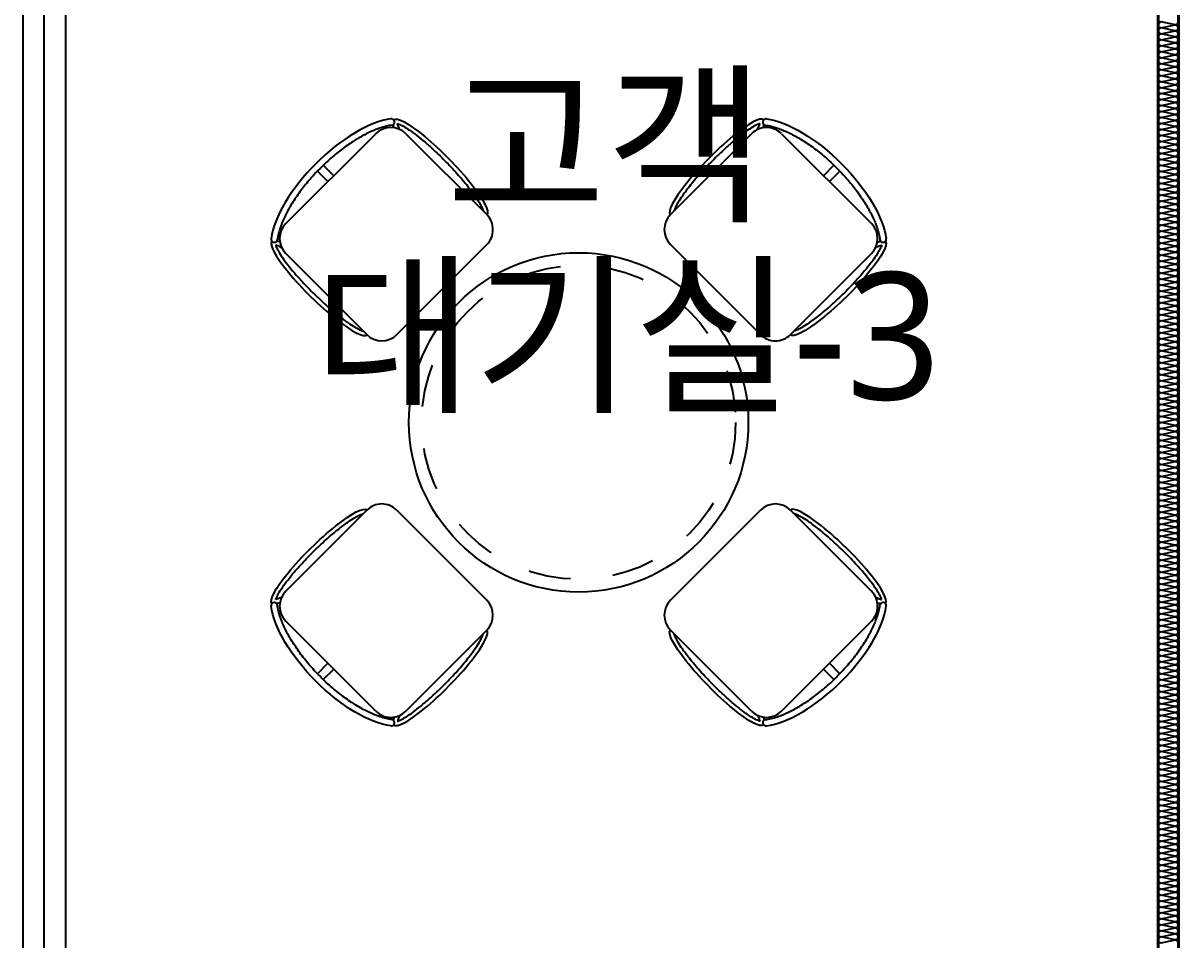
# Model space of a CAD drawing. Header units: millimetres. Extents: x 9 to 147, y 4 to 115.
# Drawn here: x 105.1 to 107.825, y 58.35 to 60.511 of the extents above; entities that cross this region are included whole.
import ezdxf
from ezdxf.enums import TextEntityAlignment as Align

# ---------------------------------------------------------------- set-up
doc = ezdxf.new("R2010")
doc.units = ezdxf.units.MM
doc.header["$LTSCALE"] = 200
doc.linetypes.add('XR-PLAN$0$HIDDEN', pattern=[0.375, 0.25, -0.125])
for name, color, linetype in [('XR-PLAN$0$A-wall-유리파티션', 252, 'Continuous'), ('XR-PLAN$0$ELE-4', 252, 'Continuous'), ('XR-PLAN$0$FUR', 252, 'XR-PLAN$0$HIDDEN'), ('XR-PLAN$0$HAT-INS', 252, 'Continuous'), ('XR-PLAN$0$I-FUR-B', 252, 'Continuous'), ('XR-PLAN$0$WALL-GLASS', 252, 'Continuous')]:
    doc.layers.add(name, color=color, linetype=linetype)
doc.layers.add('XR-PLAN$0$TXT-1', color=137, linetype='Continuous', plot=False)
doc.styles.add('XR-PLAN$0$스타일1', font='MALGUN_0.TTF')

# ---------------------------------------------------------------- blocks, each defined once
blk = doc.blocks.new('*U141')
at = {"layer": 'XR-PLAN$0$HAT-INS'}
for points in [[(-11103.9, 0, -0.414214), (-11118.9, 15), (-11103.9, 85, 1), (-11133.9, 85), (-11118.9, 15, -0.414214), (-11133.9, 0, 0.414214)], [(-11073.9, 0, -0.414214), (-11088.9, 15), (-11073.9, 85, 1), (-11103.9, 85), (-11088.9, 15, -0.414214), (-11103.9, 0, 0.414214)], [(-11043.9, 0, -0.414214), (-11058.9, 15), (-11043.9, 85, 1), (-11073.9, 85), (-11058.9, 15, -0.414214), (-11073.9, 0, 0.414214)], [(-11013.9, 0, -0.414214), (-11028.9, 15), (-11013.9, 85, 1), (-11043.9, 85), (-11028.9, 15, -0.414214), (-11043.9, 0, 0.414214)], [(-10983.9, 0, -0.414214), (-10998.9, 15), (-10983.9, 85, 1), (-11013.9, 85), (-10998.9, 15, -0.414214), (-11013.9, 0, 0.414214)], [(-10953.9, 0, -0.414214), (-10968.9, 15), (-10953.9, 85, 1), (-10983.9, 85), (-10968.9, 15, -0.414214), (-10983.9, 0, 0.414214)], [(-10923.9, 0, -0.414214), (-10938.9, 15), (-10923.9, 85, 1), (-10953.9, 85), (-10938.9, 15, -0.414214), (-10953.9, 0, 0.414214)], [(-10893.9, 0, -0.414214), (-10908.9, 15), (-10893.9, 85, 1), (-10923.9, 85), (-10908.9, 15, -0.414214), (-10923.9, 0, 0.414214)], [(-10863.9, 0, -0.414214), (-10878.9, 15), (-10863.9, 85, 1), (-10893.9, 85), (-10878.9, 15, -0.414214), (-10893.9, 0, 0.414214)], [(-10833.9, 0, -0.414214), (-10848.9, 15), (-10833.9, 85, 1), (-10863.9, 85), (-10848.9, 15, -0.414214), (-10863.9, 0, 0.414214)], [(-10803.9, 0, -0.414214), (-10818.9, 15), (-10803.9, 85, 1), (-10833.9, 85), (-10818.9, 15, -0.414214), (-10833.9, 0, 0.414214)], [(-10773.9, 0, -0.414214), (-10788.9, 15), (-10773.9, 85, 1), (-10803.9, 85), (-10788.9, 15, -0.414214), (-10803.9, 0, 0.414214)], [(-10743.9, 0, -0.414214), (-10758.9, 15), (-10743.9, 85, 1), (-10773.9, 85), (-10758.9, 15, -0.414214), (-10773.9, 0, 0.414214)], [(-10713.9, 0, -0.414214), (-10728.9, 15), (-10713.9, 85, 1), (-10743.9, 85), (-10728.9, 15, -0.414214), (-10743.9, 0, 0.414214)], [(-10683.9, 0, -0.414214), (-10698.9, 15), (-10683.9, 85, 1), (-10713.9, 85), (-10698.9, 15, -0.414214), (-10713.9, 0, 0.414214)], [(-10653.9, 0, -0.414214), (-10668.9, 15), (-10653.9, 85, 1), (-10683.9, 85), (-10668.9, 15, -0.414214), (-10683.9, 0, 0.414214)], [(-10623.9, 0, -0.414214), (-10638.9, 15), (-10623.9, 85, 1), (-10653.9, 85), (-10638.9, 15, -0.414214), (-10653.9, 0, 0.414214)], [(-10593.9, 0, -0.414214), (-10608.9, 15), (-10593.9, 85, 1), (-10623.9, 85), (-10608.9, 15, -0.414214), (-10623.9, 0, 0.414214)], [(-10563.9, 0, -0.414214), (-10578.9, 15), (-10563.9, 85, 1), (-10593.9, 85), (-10578.9, 15, -0.414214), (-10593.9, 0, 0.414214)], [(-10533.9, 0, -0.414214), (-10548.9, 15), (-10533.9, 85, 1), (-10563.9, 85), (-10548.9, 15, -0.414214), (-10563.9, 0, 0.414214)], [(-10503.9, 0, -0.414214), (-10518.9, 15), (-10503.9, 85, 1), (-10533.9, 85), (-10518.9, 15, -0.414214), (-10533.9, 0, 0.414214)], [(-10473.9, 0, -0.414214), (-10488.9, 15), (-10473.9, 85, 1), (-10503.9, 85), (-10488.9, 15, -0.414214), (-10503.9, 0, 0.414214)], [(-10443.9, 0, -0.414214), (-10458.9, 15), (-10443.9, 85, 1), (-10473.9, 85), (-10458.9, 15, -0.414214), (-10473.9, 0, 0.414214)], [(-10413.9, 0, -0.414214), (-10428.9, 15), (-10413.9, 85, 1), (-10443.9, 85), (-10428.9, 15, -0.414214), (-10443.9, 0, 0.414214)], [(-10383.9, 0, -0.414214), (-10398.9, 15), (-10383.9, 85, 1), (-10413.9, 85), (-10398.9, 15, -0.414214), (-10413.9, 0, 0.414214)], [(-10353.9, 0, -0.414214), (-10368.9, 15), (-10353.9, 85, 1), (-10383.9, 85), (-10368.9, 15, -0.414214), (-10383.9, 0, 0.414214)], [(-10323.9, 0, -0.414214), (-10338.9, 15), (-10323.9, 85, 1), (-10353.9, 85), (-10338.9, 15, -0.414214), (-10353.9, 0, 0.414214)], [(-10293.9, 0, -0.414214), (-10308.9, 15), (-10293.9, 85, 1), (-10323.9, 85), (-10308.9, 15, -0.414214), (-10323.9, 0, 0.414214)], [(-10263.9, 0, -0.414214), (-10278.9, 15), (-10263.9, 85, 1), (-10293.9, 85), (-10278.9, 15, -0.414214), (-10293.9, 0, 0.414214)], [(-10233.9, 0, -0.414214), (-10248.9, 15), (-10233.9, 85, 1), (-10263.9, 85), (-10248.9, 15, -0.414214), (-10263.9, 0, 0.414214)], [(-10203.9, 0, -0.414214), (-10218.9, 15), (-10203.9, 85, 1), (-10233.9, 85), (-10218.9, 15, -0.414214), (-10233.9, 0, 0.414214)], [(-10173.9, 0, -0.414214), (-10188.9, 15), (-10173.9, 85, 1), (-10203.9, 85), (-10188.9, 15, -0.414214), (-10203.9, 0, 0.414214)], [(-10143.9, 0, -0.414214), (-10158.9, 15), (-10143.9, 85, 1), (-10173.9, 85), (-10158.9, 15, -0.414214), (-10173.9, 0, 0.414214)], [(-10113.9, 0, -0.414214), (-10128.9, 15), (-10113.9, 85, 1), (-10143.9, 85), (-10128.9, 15, -0.414214), (-10143.9, 0, 0.414214)], [(-10083.9, 0, -0.414214), (-10098.9, 15), (-10083.9, 85, 1), (-10113.9, 85), (-10098.9, 15, -0.414214), (-10113.9, 0, 0.414214)], [(-10053.9, 0, -0.414214), (-10068.9, 15), (-10053.9, 85, 1), (-10083.9, 85), (-10068.9, 15, -0.414214), (-10083.9, 0, 0.414214)], [(-10023.9, 0, -0.414214), (-10038.9, 15), (-10023.9, 85, 1), (-10053.9, 85), (-10038.9, 15, -0.414214), (-10053.9, 0, 0.414214)], [(-9993.9, 0, -0.414214), (-10008.9, 15), (-9993.9, 85, 1), (-10023.9, 85), (-10008.9, 15, -0.414214), (-10023.9, 0, 0.414214)], [(-9963.9, 0, -0.414214), (-9978.9, 15), (-9963.9, 85, 1), (-9993.9, 85), (-9978.9, 15, -0.414214), (-9993.9, 0, 0.414214)], [(-9933.9, 0, -0.414214), (-9948.9, 15), (-9933.9, 85, 1), (-9963.9, 85), (-9948.9, 15, -0.414214), (-9963.9, 0, 0.414214)], [(-9903.9, 0, -0.414214), (-9918.9, 15), (-9903.9, 85, 1), (-9933.9, 85), (-9918.9, 15, -0.414214), (-9933.9, 0, 0.414214)], [(-9873.9, 0, -0.414214), (-9888.9, 15), (-9873.9, 85, 1), (-9903.9, 85), (-9888.9, 15, -0.414214), (-9903.9, 0, 0.414214)], [(-9843.9, 0, -0.414214), (-9858.9, 15), (-9843.9, 85, 1), (-9873.9, 85), (-9858.9, 15, -0.414214), (-9873.9, 0, 0.414214)], [(-9813.9, 0, -0.414214), (-9828.9, 15), (-9813.9, 85, 1), (-9843.9, 85), (-9828.9, 15, -0.414214), (-9843.9, 0, 0.414214)], [(-9783.9, 0, -0.414214), (-9798.9, 15), (-9783.9, 85, 1), (-9813.9, 85), (-9798.9, 15, -0.414214), (-9813.9, 0, 0.414214)], [(-9753.9, 0, -0.414214), (-9768.9, 15), (-9753.9, 85, 1), (-9783.9, 85), (-9768.9, 15, -0.414214), (-9783.9, 0, 0.414214)], [(-9723.9, 0, -0.414214), (-9738.9, 15), (-9723.9, 85, 1), (-9753.9, 85), (-9738.9, 15, -0.414214), (-9753.9, 0, 0.414214)], [(-9693.9, 0, -0.414214), (-9708.9, 15), (-9693.9, 85, 1), (-9723.9, 85), (-9708.9, 15, -0.414214), (-9723.9, 0, 0.414214)], [(-9663.9, 0, -0.414214), (-9678.9, 15), (-9663.9, 85, 1), (-9693.9, 85), (-9678.9, 15, -0.414214), (-9693.9, 0, 0.414214)], [(-9633.9, 0, -0.414214), (-9648.9, 15), (-9633.9, 85, 1), (-9663.9, 85), (-9648.9, 15, -0.414214), (-9663.9, 0, 0.414214)], [(-9603.9, 0, -0.414214), (-9618.9, 15), (-9603.9, 85, 1), (-9633.9, 85), (-9618.9, 15, -0.414214), (-9633.9, 0, 0.414214)], [(-9573.9, 0, -0.414214), (-9588.9, 15), (-9573.9, 85, 1), (-9603.9, 85), (-9588.9, 15, -0.414214), (-9603.9, 0, 0.414214)], [(-9543.9, 0, -0.414214), (-9558.9, 15), (-9543.9, 85, 1), (-9573.9, 85), (-9558.9, 15, -0.414214), (-9573.9, 0, 0.414214)], [(-9513.9, 0, -0.414214), (-9528.9, 15), (-9513.9, 85, 1), (-9543.9, 85), (-9528.9, 15, -0.414214), (-9543.9, 0, 0.414214)], [(-9483.9, 0, -0.414214), (-9498.9, 15), (-9483.9, 85, 1), (-9513.9, 85), (-9498.9, 15, -0.414214), (-9513.9, 0, 0.414214)], [(-9453.9, 0, -0.414214), (-9468.9, 15), (-9453.9, 85, 1), (-9483.9, 85), (-9468.9, 15, -0.414214), (-9483.9, 0, 0.414214)], [(-9423.9, 0, -0.414214), (-9438.9, 15), (-9423.9, 85, 1), (-9453.9, 85), (-9438.9, 15, -0.414214), (-9453.9, 0, 0.414214)], [(-9393.9, 0, -0.414214), (-9408.9, 15), (-9393.9, 85, 1), (-9423.9, 85), (-9408.9, 15, -0.414214), (-9423.9, 0, 0.414214)], [(-9363.9, 0, -0.414214), (-9378.9, 15), (-9363.9, 85, 1), (-9393.9, 85), (-9378.9, 15, -0.414214), (-9393.9, 0, 0.414214)], [(-9333.9, 0, -0.414214), (-9348.9, 15), (-9333.9, 85, 1), (-9363.9, 85), (-9348.9, 15, -0.414214), (-9363.9, 0, 0.414214)], [(-9303.9, 0, -0.414214), (-9318.9, 15), (-9303.9, 85, 1), (-9333.9, 85), (-9318.9, 15, -0.414214), (-9333.9, 0, 0.414214)], [(-9273.9, 0, -0.414214), (-9288.9, 15), (-9273.9, 85, 1), (-9303.9, 85), (-9288.9, 15, -0.414214), (-9303.9, 0, 0.414214)], [(-9243.9, 0, -0.414214), (-9258.9, 15), (-9243.9, 85, 1), (-9273.9, 85), (-9258.9, 15, -0.414214), (-9273.9, 0, 0.414214)], [(-9213.9, 0, -0.414214), (-9228.9, 15), (-9213.9, 85, 1), (-9243.9, 85), (-9228.9, 15, -0.414214), (-9243.9, 0, 0.414214)], [(-9183.9, 0, -0.414214), (-9198.9, 15), (-9183.9, 85, 1), (-9213.9, 85), (-9198.9, 15, -0.414214), (-9213.9, 0, 0.414214)], [(-9153.9, 0, -0.414214), (-9168.9, 15), (-9153.9, 85, 1), (-9183.9, 85), (-9168.9, 15, -0.414214), (-9183.9, 0, 0.414214)], [(-9123.9, 0, -0.414214), (-9138.9, 15), (-9123.9, 85, 1), (-9153.9, 85), (-9138.9, 15, -0.414214), (-9153.9, 0, 0.414214)], [(-9093.9, 0, -0.414214), (-9108.9, 15), (-9093.9, 85, 1), (-9123.9, 85), (-9108.9, 15, -0.414214), (-9123.9, 0, 0.414214)], [(-9063.9, 0, -0.414214), (-9078.9, 15), (-9063.9, 85, 1), (-9093.9, 85), (-9078.9, 15, -0.414214), (-9093.9, 0, 0.414214)], [(-9033.9, 0, -0.414214), (-9048.9, 15), (-9033.9, 85, 1), (-9063.9, 85), (-9048.9, 15, -0.414214), (-9063.9, 0, 0.414214)], [(-9003.9, 0, -0.414214), (-9018.9, 15), (-9003.9, 85, 1), (-9033.9, 85), (-9018.9, 15, -0.414214), (-9033.9, 0, 0.414214)], [(-8973.9, 0, -0.414214), (-8988.9, 15), (-8973.9, 85, 1), (-9003.9, 85), (-8988.9, 15, -0.414214), (-9003.9, 0, 0.414214)], [(-8943.9, 0, -0.414214), (-8958.9, 15), (-8943.9, 85, 1), (-8973.9, 85), (-8958.9, 15, -0.414214), (-8973.9, 0, 0.414214)], [(-8913.9, 0, -0.414214), (-8928.9, 15), (-8913.9, 85, 1), (-8943.9, 85), (-8928.9, 15, -0.414214), (-8943.9, 0, 0.414214)], [(-8883.9, 0, -0.414214), (-8898.9, 15), (-8883.9, 85, 1), (-8913.9, 85), (-8898.9, 15, -0.414214), (-8913.9, 0, 0.414214)], [(-8853.9, 0, -0.414214), (-8868.9, 15), (-8853.9, 85, 1), (-8883.9, 85), (-8868.9, 15, -0.414214), (-8883.9, 0, 0.414214)], [(-8823.9, 0, -0.414214), (-8838.9, 15), (-8823.9, 85, 1), (-8853.9, 85), (-8838.9, 15, -0.414214), (-8853.9, 0, 0.414214)], [(-8793.9, 0, -0.414214), (-8808.9, 15), (-8793.9, 85, 1), (-8823.9, 85), (-8808.9, 15, -0.414214), (-8823.9, 0, 0.414214)], [(-8763.9, 0, -0.414214), (-8778.9, 15), (-8763.9, 85, 1), (-8793.9, 85), (-8778.9, 15, -0.414214), (-8793.9, 0, 0.414214)], [(-8733.9, 0, -0.414214), (-8748.9, 15), (-8733.9, 85, 1), (-8763.9, 85), (-8748.9, 15, -0.414214), (-8763.9, 0, 0.414214)], [(-8703.9, 0, -0.414214), (-8718.9, 15), (-8703.9, 85, 1), (-8733.9, 85), (-8718.9, 15, -0.414214), (-8733.9, 0, 0.414214)], [(-8673.9, 0, -0.414214), (-8688.9, 15), (-8673.9, 85, 1), (-8703.9, 85), (-8688.9, 15, -0.414214), (-8703.9, 0, 0.414214)], [(-8643.9, 0, -0.414214), (-8658.9, 15), (-8643.9, 85, 1), (-8673.9, 85), (-8658.9, 15, -0.414214), (-8673.9, 0, 0.414214)], [(-8613.9, 0, -0.414214), (-8628.9, 15), (-8613.9, 85, 1), (-8643.9, 85), (-8628.9, 15, -0.414214), (-8643.9, 0, 0.414214)], [(-8583.9, 0, -0.414214), (-8598.9, 15), (-8583.9, 85, 1), (-8613.9, 85), (-8598.9, 15, -0.414214), (-8613.9, 0, 0.414214)], [(-8553.9, 0, -0.414214), (-8568.9, 15), (-8553.9, 85, 1), (-8583.9, 85), (-8568.9, 15, -0.414214), (-8583.9, 0, 0.414214)], [(-8523.9, 0, -0.414214), (-8538.9, 15), (-8523.9, 85, 1), (-8553.9, 85), (-8538.9, 15, -0.414214), (-8553.9, 0, 0.414214)], [(-8493.9, 0, -0.414214), (-8508.9, 15), (-8493.9, 85, 1), (-8523.9, 85), (-8508.9, 15, -0.414214), (-8523.9, 0, 0.414214)], [(-8463.9, 0, -0.414214), (-8478.9, 15), (-8463.9, 85, 1), (-8493.9, 85), (-8478.9, 15, -0.414214), (-8493.9, 0, 0.414214)], [(-8433.9, 0, -0.414214), (-8448.9, 15), (-8433.9, 85, 1), (-8463.9, 85), (-8448.9, 15, -0.414214), (-8463.9, 0, 0.414214)], [(-8403.9, 0, -0.414214), (-8418.9, 15), (-8403.9, 85, 1), (-8433.9, 85), (-8418.9, 15, -0.414214), (-8433.9, 0, 0.414214)], [(-8373.9, 0, -0.414214), (-8388.9, 15), (-8373.9, 85, 1), (-8403.9, 85), (-8388.9, 15, -0.414214), (-8403.9, 0, 0.414214)], [(-8343.9, 0, -0.414214), (-8358.9, 15), (-8343.9, 85, 1), (-8373.9, 85), (-8358.9, 15, -0.414214), (-8373.9, 0, 0.414214)], [(-8313.9, 0, -0.414214), (-8328.9, 15), (-8313.9, 85, 1), (-8343.9, 85), (-8328.9, 15, -0.414214), (-8343.9, 0, 0.414214)], [(-8283.9, 0, -0.414214), (-8298.9, 15), (-8283.9, 85, 1), (-8313.9, 85), (-8298.9, 15, -0.414214), (-8313.9, 0, 0.414214)], [(-8253.9, 0, -0.414214), (-8268.9, 15), (-8253.9, 85, 1), (-8283.9, 85), (-8268.9, 15, -0.414214), (-8283.9, 0, 0.414214)], [(-8223.9, 0, -0.414214), (-8238.9, 15), (-8223.9, 85, 1), (-8253.9, 85), (-8238.9, 15, -0.414214), (-8253.9, 0, 0.414214)], [(-8193.9, 0, -0.414214), (-8208.9, 15), (-8193.9, 85, 1), (-8223.9, 85), (-8208.9, 15, -0.414214), (-8223.9, 0, 0.414214)], [(-8163.9, 0, -0.414214), (-8178.9, 15), (-8163.9, 85, 1), (-8193.9, 85), (-8178.9, 15, -0.414214), (-8193.9, 0, 0.414214)], [(-8133.9, 0, -0.414214), (-8148.9, 15), (-8133.9, 85, 1), (-8163.9, 85), (-8148.9, 15, -0.414214), (-8163.9, 0, 0.414214)], [(-8103.9, 0, -0.414214), (-8118.9, 15), (-8103.9, 85, 1), (-8133.9, 85), (-8118.9, 15, -0.414214), (-8133.9, 0, 0.414214)], [(-8073.9, 0, -0.414214), (-8088.9, 15), (-8073.9, 85, 1), (-8103.9, 85), (-8088.9, 15, -0.414214), (-8103.9, 0, 0.414214)], [(-8043.9, 0, -0.414214), (-8058.9, 15), (-8043.9, 85, 1), (-8073.9, 85), (-8058.9, 15, -0.414214), (-8073.9, 0, 0.414214)], [(-8013.9, 0, -0.414214), (-8028.9, 15), (-8013.9, 85, 1), (-8043.9, 85), (-8028.9, 15, -0.414214), (-8043.9, 0, 0.414214)], [(-7983.9, 0, -0.414214), (-7998.9, 15), (-7983.9, 85, 1), (-8013.9, 85), (-7998.9, 15, -0.414214), (-8013.9, 0, 0.414214)], [(-7953.9, 0, -0.414214), (-7968.9, 15), (-7953.9, 85, 1), (-7983.9, 85), (-7968.9, 15, -0.414214), (-7983.9, 0, 0.414214)], [(-7923.9, 0, -0.414214), (-7938.9, 15), (-7923.9, 85, 1), (-7953.9, 85), (-7938.9, 15, -0.414214), (-7953.9, 0, 0.414214)], [(-7893.9, 0, -0.414214), (-7908.9, 15), (-7893.9, 85, 1), (-7923.9, 85), (-7908.9, 15, -0.414214), (-7923.9, 0, 0.414214)], [(-7863.9, 0, -0.414214), (-7878.9, 15), (-7863.9, 85, 1), (-7893.9, 85), (-7878.9, 15, -0.414214), (-7893.9, 0, 0.414214)], [(-7833.9, 0, -0.414214), (-7848.9, 15), (-7833.9, 85, 1), (-7863.9, 85), (-7848.9, 15, -0.414214), (-7863.9, 0, 0.414214)], [(-7803.9, 0, -0.414214), (-7818.9, 15), (-7803.9, 85, 1), (-7833.9, 85), (-7818.9, 15, -0.414214), (-7833.9, 0, 0.414214)], [(-7773.9, 0, -0.414214), (-7788.9, 15), (-7773.9, 85, 1), (-7803.9, 85), (-7788.9, 15, -0.414214), (-7803.9, 0, 0.414214)], [(-7743.9, 0, -0.414214), (-7758.9, 15), (-7743.9, 85, 1), (-7773.9, 85), (-7758.9, 15, -0.414214), (-7773.9, 0, 0.414214)], [(-7713.9, 0, -0.414214), (-7728.9, 15), (-7713.9, 85, 1), (-7743.9, 85), (-7728.9, 15, -0.414214), (-7743.9, 0, 0.414214)], [(-7683.9, 0, -0.414214), (-7698.9, 15), (-7683.9, 85, 1), (-7713.9, 85), (-7698.9, 15, -0.414214), (-7713.9, 0, 0.414214)], [(-7653.9, 0, -0.414214), (-7668.9, 15), (-7653.9, 85, 1), (-7683.9, 85), (-7668.9, 15, -0.414214), (-7683.9, 0, 0.414214)], [(-7623.9, 0, -0.414214), (-7638.9, 15), (-7623.9, 85, 1), (-7653.9, 85), (-7638.9, 15, -0.414214), (-7653.9, 0, 0.414214)], [(-7593.9, 0, -0.414214), (-7608.9, 15), (-7593.9, 85, 1), (-7623.9, 85), (-7608.9, 15, -0.414214), (-7623.9, 0, 0.414214)], [(-7563.9, 0, -0.414214), (-7578.9, 15), (-7563.9, 85, 1), (-7593.9, 85), (-7578.9, 15, -0.414214), (-7593.9, 0, 0.414214)], [(-7533.9, 0, -0.414214), (-7548.9, 15), (-7533.9, 85, 1), (-7563.9, 85), (-7548.9, 15, -0.414214), (-7563.9, 0, 0.414214)], [(-7503.9, 0, -0.414214), (-7518.9, 15), (-7503.9, 85, 1), (-7533.9, 85), (-7518.9, 15, -0.414214), (-7533.9, 0, 0.414214)], [(-7473.9, 0, -0.414214), (-7488.9, 15), (-7473.9, 85, 1), (-7503.9, 85), (-7488.9, 15, -0.414214), (-7503.9, 0, 0.414214)], [(-7443.9, 0, -0.414214), (-7458.9, 15), (-7443.9, 85, 1), (-7473.9, 85), (-7458.9, 15, -0.414214), (-7473.9, 0, 0.414214)], [(-7413.9, 0, -0.414214), (-7428.9, 15), (-7413.9, 85, 1), (-7443.9, 85), (-7428.9, 15, -0.414214), (-7443.9, 0, 0.414214)], [(-7383.9, 0, -0.414214), (-7398.9, 15), (-7383.9, 85, 1), (-7413.9, 85), (-7398.9, 15, -0.414214), (-7413.9, 0, 0.414214)], [(-7353.9, 0, -0.414214), (-7368.9, 15), (-7353.9, 85, 1), (-7383.9, 85), (-7368.9, 15, -0.414214), (-7383.9, 0, 0.414214)], [(-7323.9, 0, -0.414214), (-7338.9, 15), (-7323.9, 85, 1), (-7353.9, 85), (-7338.9, 15, -0.414214), (-7353.9, 0, 0.414214)], [(-7293.9, 0, -0.414214), (-7308.9, 15), (-7293.9, 85, 1), (-7323.9, 85), (-7308.9, 15, -0.414214), (-7323.9, 0, 0.414214)], [(-7263.9, 0, -0.414214), (-7278.9, 15), (-7263.9, 85, 1), (-7293.9, 85), (-7278.9, 15, -0.414214), (-7293.9, 0, 0.414214)], [(-7233.9, 0, -0.414214), (-7248.9, 15), (-7233.9, 85, 1), (-7263.9, 85), (-7248.9, 15, -0.414214), (-7263.9, 0, 0.414214)], [(-7203.9, 0, -0.414214), (-7218.9, 15), (-7203.9, 85, 1), (-7233.9, 85), (-7218.9, 15, -0.414214), (-7233.9, 0, 0.414214)], [(-7173.9, 0, -0.414214), (-7188.9, 15), (-7173.9, 85, 1), (-7203.9, 85), (-7188.9, 15, -0.414214), (-7203.9, 0, 0.414214)], [(-7143.9, 0, -0.414214), (-7158.9, 15), (-7143.9, 85, 1), (-7173.9, 85), (-7158.9, 15, -0.414214), (-7173.9, 0, 0.414214)], [(-7113.9, 0, -0.414214), (-7128.9, 15), (-7113.9, 85, 1), (-7143.9, 85), (-7128.9, 15, -0.414214), (-7143.9, 0, 0.414214)], [(-7083.9, 0, -0.414214), (-7098.9, 15), (-7083.9, 85, 1), (-7113.9, 85), (-7098.9, 15, -0.414214), (-7113.9, 0, 0.414214)], [(-7053.9, 0, -0.414214), (-7068.9, 15), (-7053.9, 85, 1), (-7083.9, 85), (-7068.9, 15, -0.414214), (-7083.9, 0, 0.414214)], [(-7023.9, 0, -0.414214), (-7038.9, 15), (-7023.9, 85, 1), (-7053.9, 85), (-7038.9, 15, -0.414214), (-7053.9, 0, 0.414214)], [(-6993.9, 0, -0.414214), (-7008.9, 15), (-6993.9, 85, 1), (-7023.9, 85), (-7008.9, 15, -0.414214), (-7023.9, 0, 0.414214)], [(-6963.9, 0, -0.414214), (-6978.9, 15), (-6963.9, 85, 1), (-6993.9, 85), (-6978.9, 15, -0.414214), (-6993.9, 0, 0.414214)], [(-6933.9, 0, -0.414214), (-6948.9, 15), (-6933.9, 85, 1), (-6963.9, 85), (-6948.9, 15, -0.414214), (-6963.9, 0, 0.414214)], [(-6903.9, 0, -0.414214), (-6918.9, 15), (-6903.9, 85, 1), (-6933.9, 85), (-6918.9, 15, -0.414214), (-6933.9, 0, 0.414214)], [(-6873.9, 0, -0.414214), (-6888.9, 15), (-6873.9, 85, 1), (-6903.9, 85), (-6888.9, 15, -0.414214), (-6903.9, 0, 0.414214)], [(-6843.9, 0, -0.414214), (-6858.9, 15), (-6843.9, 85, 1), (-6873.9, 85), (-6858.9, 15, -0.414214), (-6873.9, 0, 0.414214)], [(-6813.9, 0, -0.414214), (-6828.9, 15), (-6813.9, 85, 1), (-6843.9, 85), (-6828.9, 15, -0.414214), (-6843.9, 0, 0.414214)], [(-6783.9, 0, -0.414214), (-6798.9, 15), (-6783.9, 85, 1), (-6813.9, 85), (-6798.9, 15, -0.414214), (-6813.9, 0, 0.414214)], [(-6753.9, 0, -0.414214), (-6768.9, 15), (-6753.9, 85, 1), (-6783.9, 85), (-6768.9, 15, -0.414214), (-6783.9, 0, 0.414214)], [(-6723.9, 0, -0.414214), (-6738.9, 15), (-6723.9, 85, 1), (-6753.9, 85), (-6738.9, 15, -0.414214), (-6753.9, 0, 0.414214)], [(-6693.9, 0, -0.414214), (-6708.9, 15), (-6693.9, 85, 1), (-6723.9, 85), (-6708.9, 15, -0.414214), (-6723.9, 0, 0.414214)], [(-6663.9, 0, -0.414214), (-6678.9, 15), (-6663.9, 85, 1), (-6693.9, 85), (-6678.9, 15, -0.414214), (-6693.9, 0, 0.414214)], [(-6633.9, 0, -0.414214), (-6648.9, 15), (-6633.9, 85, 1), (-6663.9, 85), (-6648.9, 15, -0.414214), (-6663.9, 0, 0.414214)], [(-6603.9, 0, -0.414214), (-6618.9, 15), (-6603.9, 85, 1), (-6633.9, 85), (-6618.9, 15, -0.414214), (-6633.9, 0, 0.414214)], [(-6573.9, 0, -0.414214), (-6588.9, 15), (-6573.9, 85, 1), (-6603.9, 85), (-6588.9, 15, -0.414214), (-6603.9, 0, 0.414214)], [(-6543.9, 0, -0.414214), (-6558.9, 15), (-6543.9, 85, 1), (-6573.9, 85), (-6558.9, 15, -0.414214), (-6573.9, 0, 0.414214)], [(-6513.9, 0, -0.414214), (-6528.9, 15), (-6513.9, 85, 1), (-6543.9, 85), (-6528.9, 15, -0.414214), (-6543.9, 0, 0.414214)]]:
    blk.add_lwpolyline(points, format="xyb", dxfattribs=at)
blk = doc.blocks.new('XR-PLAN$0$TABLE SET1')
blk.add_circle((0, 0), 370)
at = {"layer": 'XR-PLAN$0$I-FUR-B'}
for p, q in [((-478.2, 680.7), (-690.4, 468.6)), ((-407.5, 680.7), (-216.6, 489.8)), ((407.5, 680.7), (216.6, 489.8)), ((478.2, 680.7), (690.4, 468.6)), ((-602, 606.5), (-577.2, 581.7)), ((602, 606.5), (577.2, 581.7)), ((-616.1, 592.4), (-591.4, 567.6)), ((616.1, 592.4), (591.4, 567.6)), ((-428.8, 207), (-216.6, 419.1)), ((428.8, 207), (216.6, 419.1)), ((-690.4, 397.9), (-499.5, 207)), ((690.4, 397.9), (499.5, 207)), ((-690.4, -397.9), (-499.5, -207)), ((-428.8, -207), (-216.6, -419.1)), ((428.8, -207), (216.6, -419.1)), ((690.4, -397.9), (499.5, -207)), ((-478.2, -680.7), (-690.4, -468.6)), ((-407.5, -680.7), (-216.6, -489.8)), ((407.5, -680.7), (216.6, -489.8)), ((478.2, -680.7), (690.4, -468.6)), ((-616.1, -592.4), (-591.4, -567.6)), ((616.1, -592.4), (591.4, -567.6)), ((-602, -606.5), (-577.2, -581.7)), ((602, -606.5), (577.2, -581.7))]:
    blk.add_line(p, q, dxfattribs=at)
blk.add_circle((0, 0), 400, dxfattribs=at)
for centre, radius, start, end in [((-441.6, 708.2), 7.5, 277.6425, 97.6425), ((441.6, 708.2), 7.5, 82.3575, 262.3575), ((-442.9, 645.4), 50, 44.9985, 134.9985), ((442.9, 645.4), 50, 45.0015, 135.0015), ((-655, 433.3), 50, 134.9985, 224.9985), ((-252, 454.5), 50, 314.9985, 44.9985), ((252, 454.5), 50, 135.0015, 225.0015), ((655, 433.3), 50, 315.0015, 45.0015), ((-717.8, 432), 7.5, 172.3545, 352.3545), ((717.8, 432), 7.5, 187.6455, 7.6455), ((-464.1, 242.3), 50, 224.9985, 314.9985), ((464.1, 242.3), 50, 225.0015, 315.0015), ((-464.1, -242.3), 50, 45.0015, 135.0015), ((464.1, -242.3), 50, 44.9985, 134.9985), ((-655, -433.3), 50, 135.0015, 225.0015), ((655, -433.3), 50, 314.9985, 44.9985), ((-717.8, -432), 7.5, 7.6455, 187.6455), ((-252, -454.5), 50, 315.0015, 45.0015), ((252, -454.5), 50, 134.9985, 224.9985), ((717.8, -432), 7.5, 352.3545, 172.3545), ((-442.9, -645.4), 50, 225.0015, 315.0015), ((442.9, -645.4), 50, 224.9985, 314.9985), ((-441.6, -708.2), 7.5, 262.3575, 82.3575), ((441.6, -708.2), 7.5, 97.6425, 277.6425)]:
    blk.add_arc(centre, radius, start, end, dxfattribs=at)
for centre, major_axis, ratio, start_param, end_param in [((-549, 539.3), (-162.6, -162.6), 0.434783, 3.659342, 5.765436), ((326.3, 601.4), (110, 111.9), 0.182269, 0, 3.141593), ((326.3, 601.4), (110, 111.9), 0.182269, 5.851094, 5.976716), ((-611.1, 316.6), (-111.9, 110), 0.182269, 0, 3.141593), ((-611.1, 316.6), (-111.9, 110), 0.182269, 5.851094, 5.976716), ((611.1, -316.6), (111.9, -110), 0.182269, 0, 3.141593), ((549, -539.3), (162.6, 162.6), 0.434783, 3.659342, 5.765436), ((611.1, -316.6), (111.9, -110), 0.182269, 5.851094, 5.976716), ((-326.3, -601.4), (-110, -111.9), 0.182269, 0, 3.141593), ((-326.3, -601.4), (-110, -111.9), 0.182269, 5.851094, 5.976716)]:
    blk.add_ellipse(centre, major_axis=major_axis, ratio=ratio, start_param=start_param, end_param=end_param, dxfattribs=at)
at = {"layer": 'XR-PLAN$0$I-FUR-B', "extrusion": (0, 0, -1)}
for centre, major_axis, ratio, start_param, end_param in [((-326.3, 601.4), (-110, 111.9), 0.182269, 0, 3.141593), ((549, 539.3), (162.6, -162.6), 0.434783, 3.659342, 5.765436), ((-326.3, 601.4), (-110, 111.9), 0.182269, 5.851094, 5.976716), ((611.1, 316.6), (111.9, 110), 0.182269, 0, 3.141593), ((611.1, 316.6), (111.9, 110), 0.182269, 5.851094, 5.976716), ((-611.1, -316.6), (-111.9, -110), 0.182269, 0, 3.141593), ((-549, -539.3), (-162.6, 162.6), 0.434783, 3.659342, 5.765436), ((-611.1, -316.6), (-111.9, -110), 0.182269, 5.851094, 5.976716), ((326.3, -601.4), (110, -111.9), 0.182269, 0, 3.141593), ((326.3, -601.4), (110, -111.9), 0.182269, 5.851094, 5.976716)]:
    blk.add_ellipse(centre, major_axis=major_axis, ratio=ratio, start_param=start_param, end_param=end_param, dxfattribs=at)
at = {"layer": 'XR-PLAN$0$I-FUR-B'}
for points, knots in [([(-440.6, 700.8), (-444.9, 700.2), (-449.4, 699.3), (-458.9, 697), (-463.8, 695.6), (-477, 691.1), (-485.6, 687.6), (-503.2, 679.2), (-512.3, 674.3), (-530.7, 663.3), (-540.1, 657.1), (-558.7, 643.7), (-568.1, 636.4), (-586.4, 621), (-595.4, 612.8), (-612.8, 595.8), (-621.3, 587), (-637.3, 569), (-645, 559.8), (-659.2, 541.2), (-665.8, 531.8), (-677.8, 513.2), (-683.2, 504), (-692.7, 486), (-696.7, 477.2), (-703.4, 460.3), (-705.9, 452.2), (-709, 439.9), (-709.8, 435.3), (-710.4, 431)], [3.659342, 3.659342, 3.659342, 3.659342, 3.76167, 3.76167, 3.863999, 3.863999, 4.027435, 4.027435, 4.190872, 4.190872, 4.354309, 4.354309, 4.517745, 4.517745, 4.681182, 4.681182, 4.844618, 4.844618, 5.008055, 5.008055, 5.171492, 5.171492, 5.334928, 5.334928, 5.498365, 5.498365, 5.661802, 5.661802, 5.765436, 5.765436, 5.765436, 5.765436]), ([(-421.6, 690.6), (-422.6, 692.5), (-423.5, 694.4), (-425.3, 698.2), (-426.1, 700.1), (-427, 702.8), (-427.3, 703.7), (-427.5, 704.6)], [5.7265501, 5.7265501, 5.7265501, 5.7265501, 5.8081109, 5.8081109, 5.9106349, 5.9106349, 5.9748515, 5.9748515, 5.9748515, 5.9748515]), ([(-427.5, 704.6), (-426.5, 704.3), (-425.2, 703.8), (-422.3, 702.6), (-420.6, 701.9), (-417.1, 700.2), (-415.2, 699.2), (-408.8, 695.6), (-403.9, 692.5), (-393.1, 685.1), (-387.3, 680.9), (-375.1, 671.4), (-368.7, 666.1), (-355.6, 654.9), (-348.8, 648.9), (-331.9, 633.3), (-321.6, 623.3), (-301.7, 603), (-292.1, 592.6), (-274, 572.1), (-265.6, 562), (-252.1, 544.7), (-246.7, 537.2), (-238.5, 525.1), (-235.4, 520.2), (-231, 512.5), (-229.5, 509.5), (-227.2, 504.7), (-226.4, 502.8), (-225.5, 500.1), (-225.2, 499.1), (-225, 498.3)], [0.308334, 0.308334, 0.308334, 0.308334, 0.393328, 0.393328, 0.478323, 0.478323, 0.563318, 0.563318, 0.749316, 0.749316, 0.935315, 0.935315, 1.121313, 1.121313, 1.307312, 1.307312, 1.582737, 1.582737, 1.858163, 1.858163, 2.133588, 2.133588, 2.361079, 2.361079, 2.537351, 2.537351, 2.666518, 2.666518, 2.769042, 2.769042, 2.833259, 2.833259, 2.833259, 2.833259]), ([(427.5, 704.6), (426.5, 704.3), (425.2, 703.8), (422.3, 702.6), (420.6, 701.9), (417.1, 700.2), (415.2, 699.2), (408.8, 695.6), (403.9, 692.5), (393.1, 685.1), (387.3, 680.9), (375.1, 671.4), (368.7, 666.1), (355.6, 654.9), (348.8, 648.9), (331.9, 633.3), (321.6, 623.3), (301.7, 603), (292.1, 592.6), (274, 572.1), (265.6, 562), (252.1, 544.7), (246.7, 537.2), (238.5, 525.1), (235.4, 520.2), (231, 512.5), (229.5, 509.5), (227.2, 504.7), (226.4, 502.8), (225.5, 500.1), (225.2, 499.1), (225, 498.3)], [0.308334, 0.308334, 0.308334, 0.308334, 0.393328, 0.393328, 0.478323, 0.478323, 0.563318, 0.563318, 0.749316, 0.749316, 0.935315, 0.935315, 1.121313, 1.121313, 1.307312, 1.307312, 1.582737, 1.582737, 1.858163, 1.858163, 2.133588, 2.133588, 2.361079, 2.361079, 2.537351, 2.537351, 2.666518, 2.666518, 2.769042, 2.769042, 2.833259, 2.833259, 2.833259, 2.833259]), ([(421.6, 690.6), (422.6, 692.5), (423.5, 694.4), (425.3, 698.2), (426.1, 700.1), (427, 702.8), (427.3, 703.7), (427.5, 704.6)], [5.7265501, 5.7265501, 5.7265501, 5.7265501, 5.8081109, 5.8081109, 5.9106349, 5.9106349, 5.9748515, 5.9748515, 5.9748515, 5.9748515]), ([(440.6, 700.8), (444.9, 700.2), (449.4, 699.3), (458.9, 697), (463.8, 695.6), (477, 691.1), (485.6, 687.6), (503.2, 679.2), (512.3, 674.3), (530.7, 663.3), (540.1, 657.1), (558.7, 643.7), (568.1, 636.4), (586.4, 621), (595.4, 612.8), (612.8, 595.8), (621.3, 587), (637.3, 569), (645, 559.8), (659.2, 541.2), (665.8, 531.8), (677.8, 513.2), (683.2, 504), (692.7, 486), (696.7, 477.2), (703.4, 460.3), (705.9, 452.2), (709, 439.9), (709.8, 435.3), (710.4, 431)], [3.659342, 3.659342, 3.659342, 3.659342, 3.76167, 3.76167, 3.863999, 3.863999, 4.027435, 4.027435, 4.190872, 4.190872, 4.354309, 4.354309, 4.517745, 4.517745, 4.681182, 4.681182, 4.844618, 4.844618, 5.008055, 5.008055, 5.171492, 5.171492, 5.334928, 5.334928, 5.498365, 5.498365, 5.661802, 5.661802, 5.765436, 5.765436, 5.765436, 5.765436]), ([(-714.2, 417.9), (-713.9, 416.8), (-713.5, 415.5), (-712.3, 412.6), (-711.6, 411), (-709.9, 407.5), (-708.9, 405.6), (-705.2, 399.2), (-702.1, 394.3), (-694.8, 383.5), (-690.5, 377.7), (-681, 365.5), (-675.8, 359.1), (-664.6, 345.9), (-658.5, 339.2), (-642.9, 322.2), (-633, 312), (-612.6, 292.1), (-602.2, 282.4), (-581.7, 264.4), (-571.7, 256), (-554.3, 242.5), (-546.9, 237), (-534.8, 228.8), (-529.8, 225.8), (-522.2, 221.4), (-519.2, 219.8), (-514.4, 217.6), (-512.5, 216.8), (-509.7, 215.8), (-508.8, 215.6), (-508, 215.3)], [0.308334, 0.308334, 0.308334, 0.308334, 0.393328, 0.393328, 0.478323, 0.478323, 0.563318, 0.563318, 0.749316, 0.749316, 0.935315, 0.935315, 1.121313, 1.121313, 1.307312, 1.307312, 1.582737, 1.582737, 1.858163, 1.858163, 2.133588, 2.133588, 2.361079, 2.361079, 2.537351, 2.537351, 2.666518, 2.666518, 2.769042, 2.769042, 2.833259, 2.833259, 2.833259, 2.833259]), ([(-700.3, 411.9), (-702.2, 413), (-704, 413.9), (-707.8, 415.7), (-709.7, 416.5), (-712.4, 417.4), (-713.4, 417.7), (-714.2, 417.9)], [5.7265501, 5.7265501, 5.7265501, 5.7265501, 5.8081109, 5.8081109, 5.9106349, 5.9106349, 5.9748515, 5.9748515, 5.9748515, 5.9748515]), ([(714.2, 417.9), (713.9, 416.8), (713.5, 415.5), (712.3, 412.6), (711.6, 411), (709.9, 407.5), (708.9, 405.6), (705.2, 399.2), (702.1, 394.3), (694.8, 383.5), (690.5, 377.7), (681, 365.5), (675.8, 359.1), (664.6, 345.9), (658.5, 339.2), (642.9, 322.2), (633, 312), (612.6, 292.1), (602.2, 282.4), (581.7, 264.4), (571.7, 256), (554.3, 242.5), (546.9, 237), (534.8, 228.8), (529.8, 225.8), (522.2, 221.4), (519.2, 219.8), (514.4, 217.6), (512.5, 216.8), (509.7, 215.8), (508.8, 215.6), (508, 215.3)], [0.308334, 0.308334, 0.308334, 0.308334, 0.393328, 0.393328, 0.478323, 0.478323, 0.563318, 0.563318, 0.749316, 0.749316, 0.935315, 0.935315, 1.121313, 1.121313, 1.307312, 1.307312, 1.582737, 1.582737, 1.858163, 1.858163, 2.133588, 2.133588, 2.361079, 2.361079, 2.537351, 2.537351, 2.666518, 2.666518, 2.769042, 2.769042, 2.833259, 2.833259, 2.833259, 2.833259]), ([(700.3, 411.9), (702.2, 413), (704, 413.9), (707.8, 415.7), (709.7, 416.5), (712.4, 417.4), (713.4, 417.7), (714.2, 417.9)], [5.7265501, 5.7265501, 5.7265501, 5.7265501, 5.8081109, 5.8081109, 5.9106349, 5.9106349, 5.9748515, 5.9748515, 5.9748515, 5.9748515]), ([(-714.2, -417.9), (-713.9, -416.8), (-713.5, -415.5), (-712.3, -412.6), (-711.6, -411), (-709.9, -407.5), (-708.9, -405.6), (-705.2, -399.2), (-702.1, -394.3), (-694.8, -383.5), (-690.5, -377.7), (-681, -365.5), (-675.8, -359.1), (-664.6, -345.9), (-658.5, -339.2), (-642.9, -322.2), (-633, -312), (-612.6, -292.1), (-602.2, -282.4), (-581.7, -264.4), (-571.7, -256), (-554.3, -242.5), (-546.9, -237), (-534.8, -228.8), (-529.8, -225.8), (-522.2, -221.4), (-519.2, -219.8), (-514.4, -217.6), (-512.5, -216.8), (-509.7, -215.8), (-508.8, -215.6), (-508, -215.3)], [0.308334, 0.308334, 0.308334, 0.308334, 0.393328, 0.393328, 0.478323, 0.478323, 0.563318, 0.563318, 0.749316, 0.749316, 0.935315, 0.935315, 1.121313, 1.121313, 1.307312, 1.307312, 1.582737, 1.582737, 1.858163, 1.858163, 2.133588, 2.133588, 2.361079, 2.361079, 2.537351, 2.537351, 2.666518, 2.666518, 2.769042, 2.769042, 2.833259, 2.833259, 2.833259, 2.833259]), ([(714.2, -417.9), (713.9, -416.8), (713.5, -415.5), (712.3, -412.6), (711.6, -411), (709.9, -407.5), (708.9, -405.6), (705.2, -399.2), (702.1, -394.3), (694.8, -383.5), (690.5, -377.7), (681, -365.5), (675.8, -359.1), (664.6, -345.9), (658.5, -339.2), (642.9, -322.2), (633, -312), (612.6, -292.1), (602.2, -282.4), (581.7, -264.4), (571.7, -256), (554.3, -242.5), (546.9, -237), (534.8, -228.8), (529.8, -225.8), (522.2, -221.4), (519.2, -219.8), (514.4, -217.6), (512.5, -216.8), (509.7, -215.8), (508.8, -215.6), (508, -215.3)], [0.308334, 0.308334, 0.308334, 0.308334, 0.393328, 0.393328, 0.478323, 0.478323, 0.563318, 0.563318, 0.749316, 0.749316, 0.935315, 0.935315, 1.121313, 1.121313, 1.307312, 1.307312, 1.582737, 1.582737, 1.858163, 1.858163, 2.133588, 2.133588, 2.361079, 2.361079, 2.537351, 2.537351, 2.666518, 2.666518, 2.769042, 2.769042, 2.833259, 2.833259, 2.833259, 2.833259]), ([(-700.3, -411.9), (-702.2, -413), (-704, -413.9), (-707.8, -415.7), (-709.7, -416.5), (-712.4, -417.4), (-713.4, -417.7), (-714.2, -417.9)], [5.7265501, 5.7265501, 5.7265501, 5.7265501, 5.8081109, 5.8081109, 5.9106349, 5.9106349, 5.9748515, 5.9748515, 5.9748515, 5.9748515]), ([(-440.6, -700.8), (-444.9, -700.2), (-449.4, -699.3), (-458.9, -697), (-463.8, -695.6), (-477, -691.1), (-485.6, -687.6), (-503.2, -679.2), (-512.3, -674.3), (-530.7, -663.3), (-540.1, -657.1), (-558.7, -643.7), (-568.1, -636.4), (-586.4, -621), (-595.4, -612.8), (-612.8, -595.8), (-621.3, -587), (-637.3, -569), (-645, -559.8), (-659.2, -541.2), (-665.8, -531.8), (-677.8, -513.2), (-683.2, -504), (-692.7, -486), (-696.7, -477.2), (-703.4, -460.3), (-705.9, -452.2), (-709, -439.9), (-709.8, -435.3), (-710.4, -431)], [3.659342, 3.659342, 3.659342, 3.659342, 3.76167, 3.76167, 3.863999, 3.863999, 4.027435, 4.027435, 4.190872, 4.190872, 4.354309, 4.354309, 4.517745, 4.517745, 4.681182, 4.681182, 4.844618, 4.844618, 5.008055, 5.008055, 5.171492, 5.171492, 5.334928, 5.334928, 5.498365, 5.498365, 5.661802, 5.661802, 5.765436, 5.765436, 5.765436, 5.765436]), ([(440.6, -700.8), (444.9, -700.2), (449.4, -699.3), (458.9, -697), (463.8, -695.6), (477, -691.1), (485.6, -687.6), (503.2, -679.2), (512.3, -674.3), (530.7, -663.3), (540.1, -657.1), (558.7, -643.7), (568.1, -636.4), (586.4, -621), (595.4, -612.8), (612.8, -595.8), (621.3, -587), (637.3, -569), (645, -559.8), (659.2, -541.2), (665.8, -531.8), (677.8, -513.2), (683.2, -504), (692.7, -486), (696.7, -477.2), (703.4, -460.3), (705.9, -452.2), (709, -439.9), (709.8, -435.3), (710.4, -431)], [3.659342, 3.659342, 3.659342, 3.659342, 3.76167, 3.76167, 3.863999, 3.863999, 4.027435, 4.027435, 4.190872, 4.190872, 4.354309, 4.354309, 4.517745, 4.517745, 4.681182, 4.681182, 4.844618, 4.844618, 5.008055, 5.008055, 5.171492, 5.171492, 5.334928, 5.334928, 5.498365, 5.498365, 5.661802, 5.661802, 5.765436, 5.765436, 5.765436, 5.765436]), ([(700.3, -411.9), (702.2, -413), (704, -413.9), (707.8, -415.7), (709.7, -416.5), (712.4, -417.4), (713.4, -417.7), (714.2, -417.9)], [5.7265501, 5.7265501, 5.7265501, 5.7265501, 5.8081109, 5.8081109, 5.9106349, 5.9106349, 5.9748515, 5.9748515, 5.9748515, 5.9748515]), ([(-427.5, -704.6), (-426.5, -704.3), (-425.2, -703.8), (-422.3, -702.6), (-420.6, -701.9), (-417.1, -700.2), (-415.2, -699.2), (-408.8, -695.6), (-403.9, -692.5), (-393.1, -685.1), (-387.3, -680.9), (-375.1, -671.4), (-368.7, -666.1), (-355.6, -654.9), (-348.8, -648.9), (-331.9, -633.3), (-321.6, -623.3), (-301.7, -603), (-292.1, -592.6), (-274, -572.1), (-265.6, -562), (-252.1, -544.7), (-246.7, -537.2), (-238.5, -525.1), (-235.4, -520.2), (-231, -512.5), (-229.5, -509.5), (-227.2, -504.7), (-226.4, -502.8), (-225.5, -500.1), (-225.2, -499.1), (-225, -498.3)], [0.308334, 0.308334, 0.308334, 0.308334, 0.393328, 0.393328, 0.478323, 0.478323, 0.563318, 0.563318, 0.749316, 0.749316, 0.935315, 0.935315, 1.121313, 1.121313, 1.307312, 1.307312, 1.582737, 1.582737, 1.858163, 1.858163, 2.133588, 2.133588, 2.361079, 2.361079, 2.537351, 2.537351, 2.666518, 2.666518, 2.769042, 2.769042, 2.833259, 2.833259, 2.833259, 2.833259]), ([(427.5, -704.6), (426.5, -704.3), (425.2, -703.8), (422.3, -702.6), (420.6, -701.9), (417.1, -700.2), (415.2, -699.2), (408.8, -695.6), (403.9, -692.5), (393.1, -685.1), (387.3, -680.9), (375.1, -671.4), (368.7, -666.1), (355.6, -654.9), (348.8, -648.9), (331.9, -633.3), (321.6, -623.3), (301.7, -603), (292.1, -592.6), (274, -572.1), (265.6, -562), (252.1, -544.7), (246.7, -537.2), (238.5, -525.1), (235.4, -520.2), (231, -512.5), (229.5, -509.5), (227.2, -504.7), (226.4, -502.8), (225.5, -500.1), (225.2, -499.1), (225, -498.3)], [0.308334, 0.308334, 0.308334, 0.308334, 0.393328, 0.393328, 0.478323, 0.478323, 0.563318, 0.563318, 0.749316, 0.749316, 0.935315, 0.935315, 1.121313, 1.121313, 1.307312, 1.307312, 1.582737, 1.582737, 1.858163, 1.858163, 2.133588, 2.133588, 2.361079, 2.361079, 2.537351, 2.537351, 2.666518, 2.666518, 2.769042, 2.769042, 2.833259, 2.833259, 2.833259, 2.833259]), ([(-421.6, -690.6), (-422.6, -692.5), (-423.5, -694.4), (-425.3, -698.2), (-426.1, -700.1), (-427, -702.8), (-427.3, -703.7), (-427.5, -704.6)], [5.7265501, 5.7265501, 5.7265501, 5.7265501, 5.8081109, 5.8081109, 5.9106349, 5.9106349, 5.9748515, 5.9748515, 5.9748515, 5.9748515]), ([(421.6, -690.6), (422.6, -692.5), (423.5, -694.4), (425.3, -698.2), (426.1, -700.1), (427, -702.8), (427.3, -703.7), (427.5, -704.6)], [5.7265501, 5.7265501, 5.7265501, 5.7265501, 5.8081109, 5.8081109, 5.9106349, 5.9106349, 5.9748515, 5.9748515, 5.9748515, 5.9748515])]:
    blk.add_open_spline(points, degree=3, knots=knots, dxfattribs=at)
for points in [[(-225, 498.3), (-225, 498.3), (-225.1, 498.4), (-225.2, 498.4)], [(225, 498.3), (225, 498.3), (225.1, 498.4), (225.2, 498.4)], [(-508, 215.3), (-508, 215.4), (-508, 215.5), (-508, 215.5)], [(508, 215.3), (508, 215.4), (508, 215.5), (508, 215.5)], [(-508, -215.3), (-508, -215.4), (-508, -215.5), (-508, -215.5)], [(508, -215.3), (508, -215.4), (508, -215.5), (508, -215.5)], [(-225, -498.3), (-225, -498.3), (-225.1, -498.4), (-225.2, -498.4)], [(225, -498.3), (225, -498.3), (225.1, -498.4), (225.2, -498.4)]]:
    blk.add_open_spline(points, degree=3, dxfattribs=at)

msp = doc.modelspace()

# ---------------------------------------------------------------- linework, layer by layer
at = {"layer": 'XR-PLAN$0$A-wall-유리파티션'}
msp.add_lwpolyline([(105.2, 56.325), (105.1, 56.325), (105.1, 61.525), (105.2, 61.525)], close=True, dxfattribs=at)
at = {"layer": 'XR-PLAN$0$ELE-4'}
msp.add_lwpolyline([(107.775, 63.78), (107.825, 63.78), (107.825, 56.325), (107.775, 56.325), (107.775, 63.78)], dxfattribs=at)
at = {"layer": 'XR-PLAN$0$ELE-4', "ltscale": 253}
msp.add_lwpolyline([(107.785, 63.78), (107.785, 63.7784), (107.7766, 63.7784), (107.7766, 56.3266), (107.8234, 56.3266), (107.8234, 63.7784), (107.815, 63.7784), (107.815, 63.78)], dxfattribs=at)
at = {"layer": 'XR-PLAN$0$WALL-GLASS'}
msp.add_line((105.15, 56.375), (105.15, 61.475), dxfattribs=at)

# ---------------------------------------------------------------- block references
at = {"layer": 'XR-PLAN$0$FUR', "ltscale": 0.1, "xscale": 0.001, "yscale": 0.001, "zscale": 0.001, "rotation": 180}
msp.add_blockref('XR-PLAN$0$TABLE SET1', (106.4098, 59.57), dxfattribs=at)
msp.add_blockref('XR-PLAN$0$TABLE SET1', (106.4098, 59.57), dxfattribs=at)
at = {"layer": 'XR-PLAN$0$HAT-INS', "xscale": 0.0004700000000000002, "yscale": 0.0004700000000000002, "zscale": 0.0004700000000000002, "rotation": 90}
msp.add_blockref('*U141', (107.8234, 63.5758), dxfattribs=at)

# ---------------------------------------------------------------- texts
at = {"layer": 'XR-PLAN$0$TXT-1', "style": 'XR-PLAN$0$스타일1'}
for s, p in [('고객 ', (106.5249, 60.2239)), ('대기실-3', (106.5249, 59.774)), ('대기실-3', (106.5249, 59.774))]:
    msp.add_text(s, height=0.3, dxfattribs=at).set_placement(p, align=Align.MIDDLE_CENTER)

doc.saveas('drawing.dxf')
